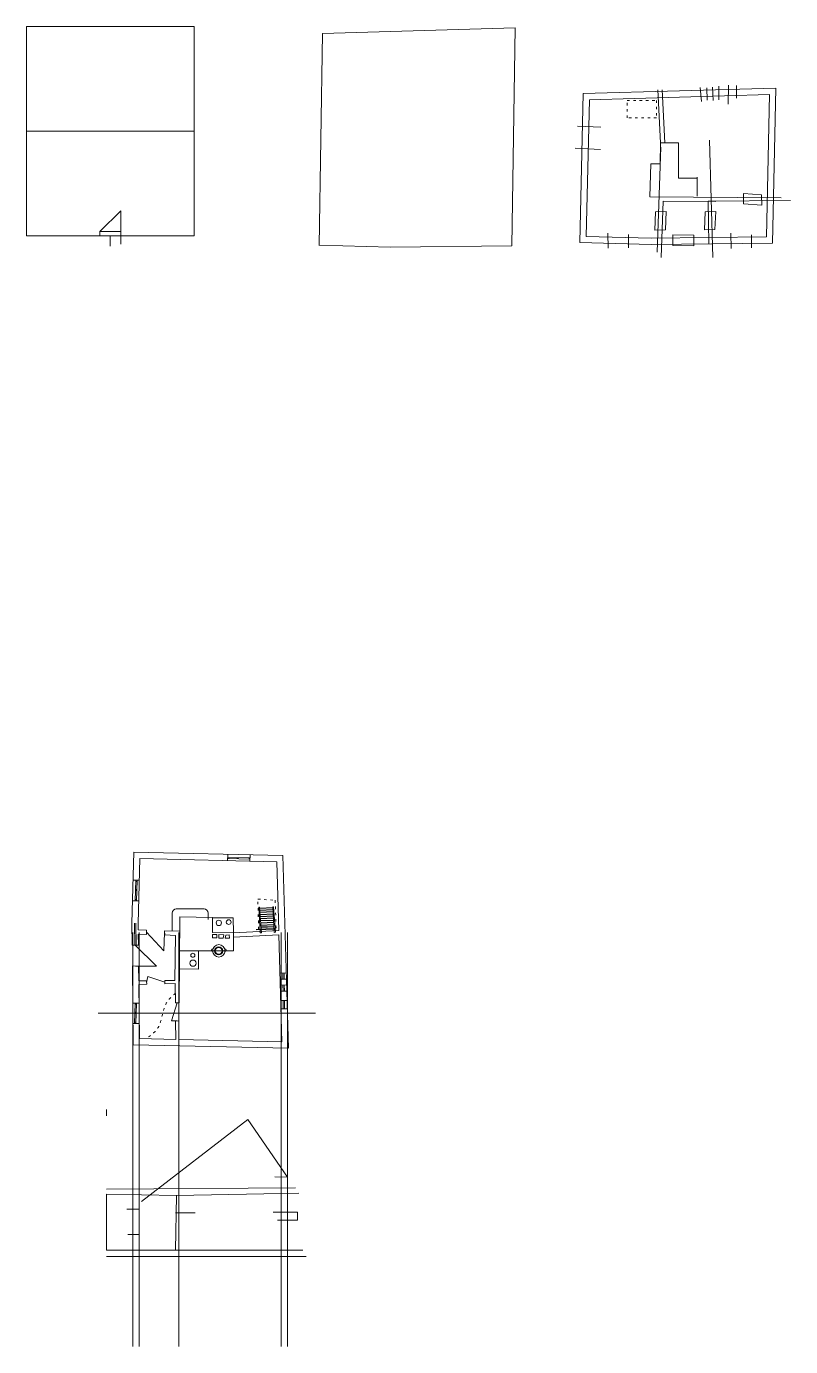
# Model space of a CAD drawing. Header units: centimetres. Extents: x 2280 to 32242, y -4577 to 2534.
# Drawn here: x 2280 to 5926, y -4577 to 1727 of the extents above; entities that cross this region are included whole.
import ezdxf

# ---------------------------------------------------------------- set-up
doc = ezdxf.new("R2010")
doc.units = ezdxf.units.CM
doc.linetypes.add('ACAD_ISO03W100', pattern=[30, 12, -18])
doc.layers.get('0').update_dxf_attribs({"lineweight": 15})
doc.layers.add('dim', color=40, linetype='Continuous', lineweight=0)
doc.layers.add('przerywana', color=7, linetype='ACAD_ISO03W100', lineweight=0)

msp = doc.modelspace()

# ---------------------------------------------------------------- linework, layer by layer
for p, q in [((3080.421, 1727.144), (2280.421, 1727.144)), ((2280.421, 1727.144), (2280.421, 727.144)), ((3080.421, 727.144), (3080.421, 1727.144)), ((4612.293, 1719.715), (3692.989, 1693.291)), ((4596.412, 679.127), (4612.293, 1719.715)), ((3692.989, 1693.291), (3676.86, 681.552)), ((5306.453, 1170.66), (5293.547, 1423.867)), ((5326.427, 1171.678), (5313.521, 1424.885)), ((5495.44, 1435.206), (5500.881, 1368.604)), ((5527.406, 1434.526), (5528.086, 1374.721)), ((5553.252, 1436.565), (5557.332, 1374.041)), ((5584.538, 1441.322), (5584.538, 1376.759)), ((5630.31, 1447.002), (5628.585, 1355.673)), ((5668.661, 1445.211), (5669.084, 1384.326)), ((2280.421, 1227.144), (3080.421, 1227.144)), ((4910.382, 1250.067), (5020.533, 1246.573)), ((4898.143, 1145.243), (5018.784, 1140.002)), ((5289.243, 649.215), (5307.814, 1150.237)), ((5304.846, 1070.163), (5306.453, 1170.66)), ((5306.453, 1170.66), (5391.81, 1170.66)), ((5391.81, 1170.66), (5391.81, 1002.724)), ((5555.407, 623.938), (5540.213, 1184.003)), ((5255.478, 914.065), (5259.474, 1070.163)), ((5259.474, 1070.163), (5304.846, 1070.163)), ((5391.81, 1002.724), (5480.475, 1002.724)), ((5480.475, 1007.868), (5480.475, 916.444)), ((5255.478, 914.065), (5881.484, 909.004)), ((5318.226, 893.049), (5308.947, 623.911)), ((5569.775, 890.433), (5318.226, 893.049)), ((5533.74, 892.147), (5926.417, 895.494)), ((5535.937, 689.192), (5533.74, 892.147)), ((2730.421, 847.144), (2630.421, 747.144)), ((2730.421, 747.144), (2730.421, 847.144)), ((2280.421, 727.144), (3080.421, 727.144)), ((2630.421, 727.144), (2630.421, 747.144)), ((2630.421, 747.144), (2730.421, 747.144)), ((2680.421, 727.144), (2630.421, 727.144)), ((2680.421, 727.144), (2680.421, 677.144)), ((2730.421, 747.144), (2730.421, 687.311)), ((5054.664, 740.062), (5055.742, 667.873)), ((5152.788, 733.597), (5152.788, 670.028)), ((5641.251, 738.984), (5642.329, 666.795)), ((5739.375, 732.52), (5739.375, 668.95)), ((3676.86, 681.999), (4016.447, 672.572)), ((4016.447, 672.572), (4596.412, 679.127)), ((3241.769, -2226.568), (3240.465, -2256.596)), ((3346.659, -2249.006), (3240.898, -2246.616)), ((3346.818, -2244.009), (3241.117, -2241.582)), ((3245.871, -2241.691), (3245.652, -2246.723)), ((3285.413, -2242.599), (3285.195, -2247.617)), ((3290.815, -2242.723), (3290.597, -2247.739)), ((3342.673, -2243.914), (3342.456, -2248.911)), ((3347.295, -2228.959), (3346.34, -2259.059)), ((2819.217, -2350.122), (2789.193, -2350.57)), ((2806.826, -2393.99), (2800.544, -2394.084)), ((2807.888, -2355.738), (2801.606, -2355.832)), ((2816.501, -2447.964), (2786.489, -2447.964)), ((2805.491, -2442.084), (2799.209, -2442.178)), ((2806.681, -2399.217), (2800.399, -2399.311)), ((2975.58, -2592.886), (2975.58, -2507.219)), ((2995.58, -2487.219), (3127.687, -2487.219)), ((3147.687, -2507.219), (3147.687, -2538.093)), ((3393.067, -2478.664), (3389.038, -2478.387)), ((3389.038, -2478.387), (3395.653, -2601.263)), ((3401.864, -2601.263), (3393.067, -2478.664)), ((3456.033, -2480.989), (3393.458, -2484.105)), ((3393.568, -2485.651), (3456.129, -2482.776)), ((3456.531, -2490.24), (3394.121, -2493.347)), ((3394.232, -2494.897), (3456.627, -2492.03)), ((3457.022, -2499.359), (3394.774, -2502.458)), ((3394.886, -2504.007), (3457.118, -2501.147)), ((3457.619, -2510.448), (3395.646, -2514.605)), ((3395.757, -2516.156), (3457.715, -2512.239)), ((3458.15, -2520.308), (3396.276, -2523.389)), ((3459.837, -2477.088), (3455.808, -2476.811)), ((3455.808, -2476.811), (3462.423, -2599.687)), ((3468.634, -2598.136), (3459.837, -2477.088)), ((3012.035, -2524.275), (3008.427, -2935.614)), ((3012.035, -2524.275), (3168.133, -2528.271)), ((3168.133, -2528.271), (3168.133, -2600.023)), ((3267.214, -2529.483), (3168.133, -2529.483)), ((3268.63, -2601.63), (3267.214, -2529.483)), ((3469.053, -2579.177), (3377.334, -2585.204)), ((3377.509, -2586.724), (3469.56, -2583.61)), ((3396.388, -2524.944), (3458.246, -2522.102)), ((3458.685, -2530.254), (3396.989, -2533.326)), ((3397.101, -2534.878), (3458.782, -2532.044)), ((3459.327, -2542.175), (3397.592, -2541.725)), ((3397.704, -2543.285), (3459.424, -2543.971)), ((3459.749, -2550.004), (3398.405, -2553.058)), ((3398.517, -2554.616), (3459.845, -2551.798)), ((3460.36, -2561.36), (3399.219, -2564.404)), ((3399.331, -2565.96), (3460.456, -2563.151)), ((3460.876, -2570.943), (3399.868, -2573.452)), ((3400.062, -2576.154), (3460.985, -2572.974)), ((2813.842, -2586.891), (2852.632, -2588.329)), ((2853.485, -2608.661), (2814.073, -2607.302)), ((2935.56, -2687.219), (2853.058, -2598.495)), ((2939.898, -2601.601), (2935.56, -2687.219)), ((2939.476, -2591.548), (3011.683, -2594.224)), ((2991.02, -2613.403), (2940.32, -2611.655)), ((2988.778, -2828.931), (2991.02, -2613.403)), ((3167.678, -2609.594), (3189.575, -2609.29)), ((3167.678, -2624.508), (3167.678, -2609.594)), ((3189.575, -2625.421), (3167.678, -2624.508)), ((3168.133, -2600.023), (3268.63, -2601.63)), ((3189.575, -2609.29), (3189.575, -2625.421)), ((3222.723, -2611.116), (3197.786, -2608.986)), ((3197.786, -2608.986), (3197.786, -2627.247)), ((3197.786, -2627.247), (3219.682, -2627.247)), ((3219.682, -2627.247), (3222.723, -2611.116)), ((3231.238, -2612.029), (3227.893, -2627.247)), ((3227.893, -2627.247), (3248.573, -2627.247)), ((3247.357, -2611.725), (3231.238, -2612.029)), ((3248.573, -2627.247), (3247.357, -2611.725)), ((3268.63, -2601.63), (3484.49, -2590.627)), ((3268.63, -2601.63), (3268.63, -2686.987)), ((3268.63, -2621.604), (3485.065, -2610.624)), ((3395.653, -2601.263), (3401.864, -2601.263)), ((3462.423, -2599.687), (3468.634, -2598.136)), ((2900.694, -2759.996), (2799.667, -2659.959)), ((3100.694, -2686.987), (3010.793, -2686.987)), ((3268.63, -2686.987), (3100.694, -2686.987)), ((3100.694, -2686.987), (3100.694, -2775.652)), ((2800.798, -2759.996), (2900.694, -2759.996)), ((3100.694, -2775.652), (3010.231, -2773.807)), ((2816.599, -2830.795), (2853.725, -2830.393)), ((2859.354, -2810.341), (2854.073, -2838.691)), ((2940.714, -2837.047), (2859.354, -2810.341)), ((2940.395, -2829.455), (2988.778, -2828.931)), ((3520.282, -2791.67), (3490.339, -2794.116)), ((3521.174, -2822.712), (3491.171, -2823.053)), ((2816.793, -2848.01), (2854.421, -2846.989)), ((2941.032, -2844.639), (2990.24, -2843.304)), ((2990.24, -2843.304), (2991.551, -2935.81)), ((3521.937, -2849.251), (3491.98, -2851.206)), ((3522.812, -2879.715), (3492.8, -2879.715)), ((2817.796, -2936.714), (2787.799, -2937.162)), ((2805.536, -2942.345), (2799.253, -2942.438)), ((2999.989, -2935.712), (2971.862, -3021.591)), ((3524.117, -2925.092), (3494.088, -2924.525)), ((2804.329, -2985.824), (2798.046, -2985.917)), ((2804.474, -2980.596), (2798.191, -2980.69)), ((2971.862, -3021.591), (3000.008, -3022.351)), ((2992.29, -3022.44), (2992.515, -3110.188)), ((3007.727, -3022.261), (3007.509, -3110.518)), ((3525.234, -2963.962), (3495.227, -2964.171)), ((2818.902, -3034.552), (2788.9, -3034.552)), ((2803.139, -3028.69), (2796.856, -3028.784))]:
    msp.add_line(p, q)
for points in [[(4921.209, 694.948), (5260.796, 685.52), (5840.761, 692.076), (5856.642, 1432.663), (4937.338, 1406.239), (4921.209, 694.5)], [(2792.918, -2216.385), (2783.491, -2555.973), (2784.663, -2659.688)], [(2785.794, -2759.725), (2790.046, -3135.938), (3530.633, -3151.819), (3504.21, -2232.515), (2792.47, -2216.385)], [(2805.477, -2216.385), (2805.469, -2216.68)], [(2811.757, -2216.385), (2811.745, -2216.822)], [(3484.49, -2590.627), (3475.046, -2262.054), (2822.083, -2246.861), (2813.495, -2556.22), (2813.842, -2586.891)], [(2801.757, -2350.382), (2799.048, -2447.964)], [(2808.039, -2350.288), (2805.328, -2447.964)], [(2796.05, -2555.973), (2797.222, -2659.688)], [(2802.329, -2555.973), (2803.502, -2659.688)], [(2814.073, -2607.302), (2814.671, -2660.23)], [(2853.485, -2608.661), (2852.632, -2588.329)], [(2939.476, -2591.548), (2940.32, -2611.655)], [(3007.509, -3110.518), (3499.745, -3121.344), (3485.065, -2610.624)], [(2784.663, -2659.688), (2814.671, -2660.23)], [(2815.802, -2760.267), (2785.794, -2759.725)], [(2815.802, -2760.267), (2816.599, -2830.795)], [(2854.421, -2846.989), (2853.725, -2830.393)], [(2940.395, -2829.455), (2941.032, -2844.639)], [(3503.873, -2793.011), (3504.178, -2822.905)], [(3510.145, -2792.498), (3510.455, -2822.834)], [(2816.793, -2848.01), (2819.714, -3106.387), (2992.515, -3110.188)], [(3504.459, -2850.391), (3504.759, -2879.715)], [(3510.732, -2849.982), (3511.036, -2879.715)], [(2799.405, -2936.988), (2796.696, -3034.552)], [(2805.687, -2936.895), (2802.976, -3034.552)], [(2991.551, -2935.81), (3008.427, -2935.614)], [(3505.219, -2924.736), (3505.621, -2964.099)], [(3511.498, -2924.854), (3511.898, -2964.055)], [(3007.727, -3022.261), (2992.29, -3022.44)]]:
    msp.add_lwpolyline(points)
for points in [[(4951.685, 724.113), (5261.043, 715.525), (5811.211, 721.744), (5826.167, 1401.775), (4966.877, 1377.076)], [(5788.271, 923.363), (5788.851, 873.366), (5702.143, 879.339), (5701.563, 929.336)], [(5282.565, 840.927), (5332.521, 843.022), (5329.179, 756.173), (5279.223, 754.078)], [(5519.133, 841.79), (5569.089, 843.885), (5565.747, 757.035), (5515.791, 754.94)], [(5364.416, 681.403), (5365.319, 731.395), (5465.303, 729.589), (5464.4, 679.597)]]:
    msp.add_lwpolyline(points, close=True)
for centre, radius in [((3198.372, -2553.881), 12.847), ((3245.441, -2550.134), 11.241), ((3074.325, -2708.631), 9.695), ((3198.277, -2687.204), 29.893), ((3197.815, -2687.48), 19.29), ((3197.815, -2687.48), 16.29), ((3075.302, -2746.252), 14.885)]:
    msp.add_circle(centre, radius)
for centre, radius, start, end in [((2995.58, -2507.219), 20, 90, 180), ((3127.687, -2507.219), 20, 0, 90), ((3170.31, -2684.64), 6.448, 94.8160925, 254.7052537), ((3226.763, -2684.64), 6.448, 280.4335625, 89.8555877)]:
    msp.add_arc(centre, radius, start, end)
at = {"layer": 'dim'}
for p, q in [((2788.334, -4577.264), (2788.334, -2600.42)), ((2818.336, -4577.264), (2818.336, -2600.42)), ((3007.727, -4577.264), (3007.727, -2600.42)), ((3495.811, -4577.264), (3495.811, -2600.42)), ((3525.823, -4577.264), (3525.823, -2600.42)), ((2623.267, -2984.463), (3659.064, -2984.463)), ((2662.743, -3474.945), (2662.743, -3444.945)), ((3336.744, -3492.607), (2829.529, -3884.202)), ((3525.823, -3768.691), (3336.744, -3492.607)), ((3525.823, -3768.691), (3465.997, -3766.605)), ((2662.743, -3825.823), (3564.358, -3819.242)), ((2996.314, -3855.388), (3579.87, -3844.502)), ((2662.743, -4116.782), (2662.743, -3849.133)), ((2662.743, -3849.133), (2996.314, -3855.388)), ((2996.314, -3855.388), (2992.29, -4116.782)), ((2818.336, -3920.938), (2760.055, -3920.938)), ((2992.29, -3938.782), (3084.906, -3938.782)), ((3574.112, -3935.501), (3457.667, -3935.501)), ((3574.112, -3974.286), (3574.112, -3935.501)), ((2818.336, -4116.782), (2818.336, -4026.782)), ((3477.851, -3974.286), (3574.112, -3974.286)), ((2818.336, -4041.782), (2764.086, -4041.782)), ((2662.743, -4116.782), (3599.975, -4116.782)), ((3614.506, -4146.782), (2662.743, -4146.782))]:
    msp.add_line(p, q, dxfattribs=at)
at = {"layer": 'przerywana'}
for points in [[(5146.185, 1373.522), (5286.742, 1373.522), (5286.742, 1290.194), (5146.185, 1290.194)], [(3467.631, -2445.708), (3471.492, -2581.919), (3388.243, -2585.115), (3384.701, -2440.687)]]:
    msp.add_lwpolyline(points, close=True, dxfattribs=at)
msp.add_spline([(2990.896, -2889.557), (2947.93, -2937.925), (2906.92, -3056.317), (2850.762, -3107.07)], degree=3, dxfattribs=at)

doc.saveas('drawing.dxf')
